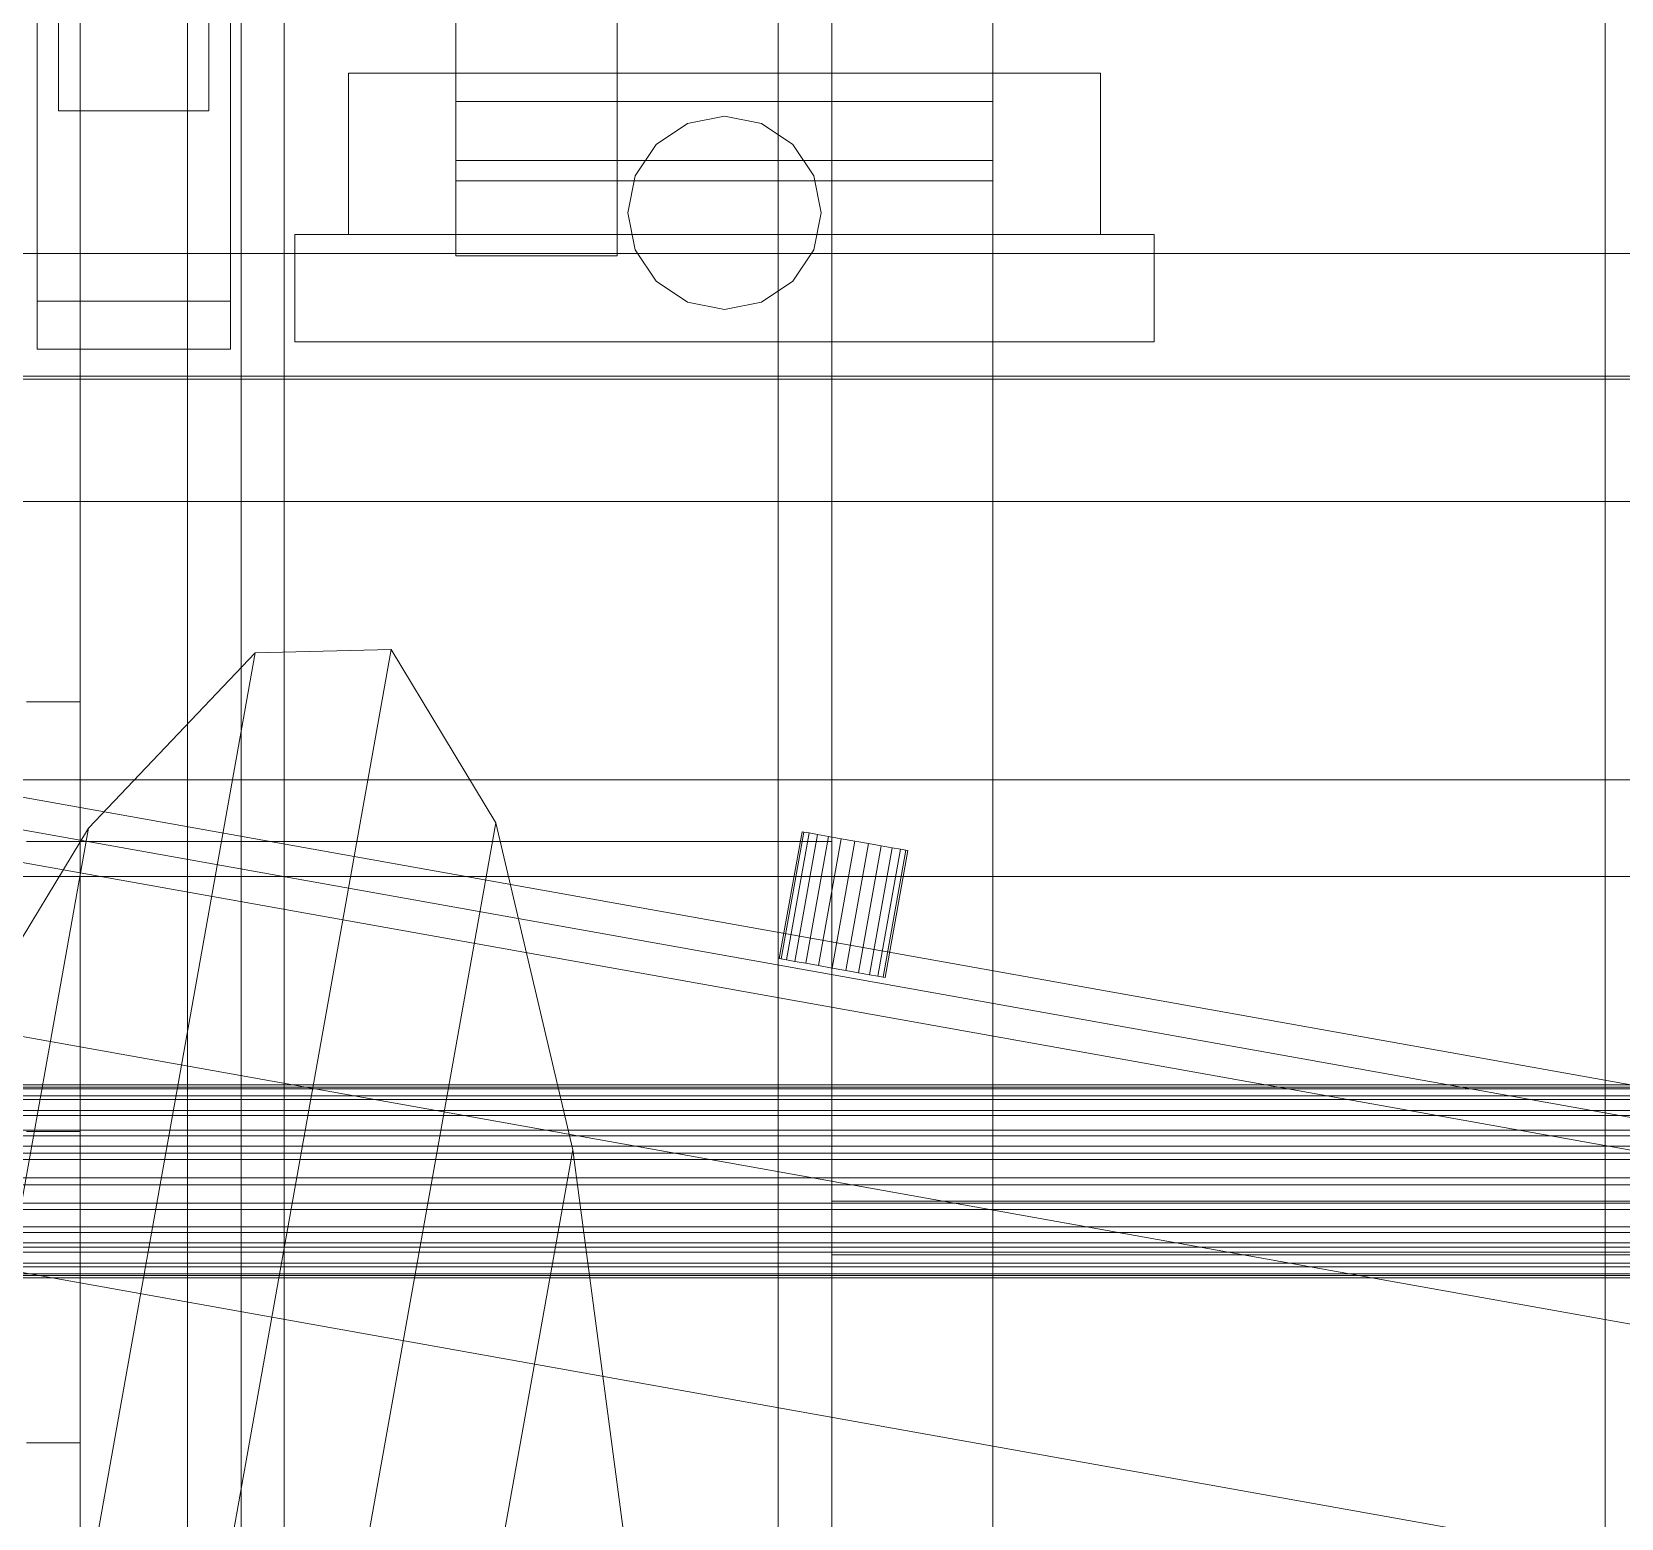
# Model space of a CAD drawing. Header units: millimetres. Extents: x -1970 to 59977, y -50268 to 6837.
# Drawn here: x 1250.5 to 1398.5, y -33413 to -33274.6 of the extents above; entities that cross this region are included whole.
import ezdxf

# ---------------------------------------------------------------- set-up
doc = ezdxf.new("R2010")
doc.units = ezdxf.units.MM
for name, color, linetype, lineweight in [('frontal_C03', 7, 'Continuous', 0), ('frontal_dos-mix', 7, 'Continuous', 0), ('frontal_secador', 7, 'Continuous', 0)]:
    doc.layers.add(name, color=color, linetype=linetype, lineweight=lineweight)

msp = doc.modelspace()

# ---------------------------------------------------------------- linework, layer by layer
at = {"layer": 'frontal_C03'}
for p, q in [((1270, -32314.944), (1270, -34875.113)), ((1274, -34875.113), (1274, -32314.944)), ((1270, -32318.841), (1270, -34879.011)), ((1270, -35001.792), (1270, -32441.623)), ((1274, -32441.623), (1274, -35001.792)), ((1251, -33299.704), (1251, -33264.624)), ((1269, -33264.624), (1269, -33299.704)), ((1251, -33304.196), (1251, -33269.116)), ((1269, -33304.196), (1269, -33269.116)), ((1253, -33271.225), (1253, -33282.004)), ((1267, -33282.004), (1267, -33271.225)), ((1253, -33272.26), (1253, -33282.004)), ((1267, -33282.004), (1267, -33272.26)), ((1253, -33282.004), (1267, -33282.004)), ((-1500, -33295.272), (1500, -33295.272)), ((1269, -33299.704), (1251, -33299.704)), ((1251, -33299.704), (1251, -33304.196)), ((1269, -33304.196), (1269, -33299.704)), ((1251, -33304.196), (1269, -33304.196)), ((1500, -33306.68), (-1500, -33306.68)), ((1500, -33306.965), (-1500, -33306.965)), ((-1500, -33318.373), (1500, -33318.373)), ((-1500, -33344.278), (1500, -33344.278)), ((1500, -33353.261), (-1500, -33353.261)), ((-1500, -33372.651), (1500, -33372.651)), ((-1500, -33372.875), (1500, -33372.875)), ((-1500, -33373.04), (1500, -33373.04)), ((-1500, -33373.697), (1500, -33373.697)), ((-1500, -33374.015), (1500, -33374.015)), ((-1500, -33375.061), (1500, -33375.061)), ((-1500, -33375.51), (1500, -33375.51)), ((-1500, -33376.873), (1500, -33376.873)), ((-1500, -33377.423), (1500, -33377.423)), ((1500, -33378.384), (-1500, -33378.384)), ((-1500, -33379.011), (1500, -33379.011)), ((1500, -33379.624), (-1500, -33379.624)), ((-1500, -33381.328), (1500, -33381.328)), ((-1500, -33381.963), (1500, -33381.963)), ((-1500, -33383.667), (1500, -33383.667)), ((-1500, -33384.28), (1500, -33384.28)), ((-1500, -33385.868), (1500, -33385.868)), ((-1500, -33386.418), (1500, -33386.418)), ((-1500, -33387.367), (1500, -33387.367)), ((-1500, -33387.781), (1500, -33387.781)), ((-1500, -33388.23), (1500, -33388.23)), ((-1500, -33389.276), (1500, -33389.276)), ((-1500, -33389.594), (1500, -33389.594)), ((-1500, -33390.251), (1500, -33390.251)), ((-1500, -33390.416), (1500, -33390.416)), ((-1500, -33390.64), (1500, -33390.64))]:
    msp.add_line(p, q, dxfattribs=at)
at = {"layer": 'frontal_dos-mix'}
for p, q in [((265.556, -33172.991), (1915.556, -33467.991)), ((1912.222, -33486.638), (262.222, -33191.638)), ((1908.419, -33507.911), (258.419, -33212.911)), ((1522.328, -33394.639), (1128.572, -33324.24)), ((1521.272, -33400.546), (1127.516, -33330.147)), ((1271.307, -33332.44), (1255.776, -33348.762)), ((1271.307, -33332.44), (1255.971, -33418.217)), ((1283.971, -33332.154), (1268.28, -33419.917)), ((1283.971, -33332.154), (1271.307, -33332.44)), ((1293.701, -33348.276), (1283.971, -33332.154)), ((1255.776, -33348.762), (1237.875, -33378.339)), ((1255.776, -33348.762), (1243.099, -33419.667)), ((1293.701, -33348.276), (1280.013, -33424.84)), ((1300.873, -33378.712), (1293.701, -33348.276)), ((1320.107, -33360.911), (1322.219, -33349.098)), ((1320.275, -33360.941), (1322.387, -33349.128)), ((1320.767, -33361.029), (1322.879, -33349.216)), ((1321.549, -33361.169), (1323.661, -33349.356)), ((1322.387, -33349.128), (1322.219, -33349.098)), ((1322.879, -33349.216), (1322.387, -33349.128)), ((1322.568, -33361.351), (1324.68, -33349.538)), ((1323.661, -33349.356), (1322.879, -33349.216)), ((1324.68, -33349.538), (1323.661, -33349.356)), ((1323.755, -33361.563), (1325.867, -33349.751)), ((1325.867, -33349.751), (1324.68, -33349.538)), ((1327.141, -33349.978), (1325.029, -33361.791)), ((1327.141, -33349.978), (1325.867, -33349.751)), ((1326.303, -33362.019), (1328.415, -33350.206)), ((1327.141, -33349.978), (1328.415, -33350.206)), ((1328.415, -33350.206), (1329.602, -33350.418)), ((1327.49, -33362.231), (1329.602, -33350.418)), ((1328.51, -33362.413), (1330.622, -33350.601)), ((1329.292, -33362.553), (1331.404, -33350.74)), ((1329.602, -33350.418), (1330.622, -33350.601)), ((1329.784, -33362.641), (1331.896, -33350.828)), ((1329.951, -33362.671), (1332.063, -33350.858)), ((1330.622, -33350.601), (1331.404, -33350.74)), ((1331.404, -33350.74), (1331.896, -33350.828)), ((1331.896, -33350.828), (1332.063, -33350.858)), ((1320.275, -33360.941), (1320.107, -33360.911)), ((1320.767, -33361.029), (1320.275, -33360.941)), ((1321.549, -33361.169), (1320.767, -33361.029)), ((1322.568, -33361.351), (1321.549, -33361.169)), ((1323.755, -33361.563), (1322.568, -33361.351)), ((1325.029, -33361.791), (1323.755, -33361.563)), ((1326.303, -33362.019), (1325.029, -33361.791)), ((1326.303, -33362.019), (1327.49, -33362.231)), ((1327.49, -33362.231), (1328.51, -33362.413)), ((1328.51, -33362.413), (1329.292, -33362.553)), ((1329.292, -33362.553), (1329.784, -33362.641)), ((1329.784, -33362.641), (1329.951, -33362.671)), ((1300.873, -33378.712), (1291.243, -33432.574)), ((1306.244, -33419.217), (1300.873, -33378.712))]:
    msp.add_line(p, q, dxfattribs=at)
at = {"layer": 'frontal_secador'}
for p, q in [((1340, -36000), (1340, -33000)), ((1255, -33350), (1255, -33075)), ((1265, -35980), (1265, -33075)), ((1270, -35980), (1270, -33075)), ((1320, -35980), (1320, -33075)), ((1320, -33350), (1320, -33075)), ((1325, -36000), (1325, -33075)), ((1325, -34600), (1325, -33075)), ((1325, -35980), (1325, -33075)), ((1325, -33350), (1325, -33075)), ((1397, -35940), (1397, -33075)), ((1255, -33097), (1255, -33337)), ((1255, -33406), (1255, -33166)), ((1290, -33295.5), (1290, -33209.5)), ((1305, -33295.5), (1305, -33209.5)), ((1290, -33272.391), (1290, -33281.131)), ((1340, -33272.391), (1340, -33281.131)), ((1280, -33278.5), (1350, -33278.5)), ((1280, -33293.5), (1280, -33278.5)), ((1350, -33293.5), (1350, -33278.5)), ((1290, -33281.131), (1290, -33286.626)), ((1340, -33281.131), (1290, -33281.131)), ((1340, -33281.131), (1340, -33286.626)), ((1308.636, -33285.136), (1311.556, -33283.185)), ((1311.556, -33283.185), (1315, -33282.5)), ((1315, -33282.5), (1318.444, -33283.185)), ((1318.444, -33283.185), (1321.364, -33285.136)), ((1306.685, -33288.056), (1308.636, -33285.136)), ((1321.364, -33285.136), (1323.315, -33288.056)), ((1290, -33286.626), (1290, -33288.5)), ((1340, -33286.626), (1290, -33286.626)), ((1340, -33286.626), (1340, -33288.5)), ((1306, -33291.5), (1306.685, -33288.056)), ((1323.315, -33288.056), (1324, -33291.5)), ((1340, -33288.5), (1290, -33288.5)), ((1306.685, -33294.944), (1306, -33291.5)), ((1324, -33291.5), (1323.315, -33294.944)), ((1275, -33293.5), (1355, -33293.5)), ((1275, -33303.5), (1275, -33293.5)), ((1280, -33293.5), (1350, -33293.5)), ((1355, -33303.5), (1355, -33293.5)), ((1290, -33295.5), (1305, -33295.5)), ((1308.636, -33297.864), (1306.685, -33294.944)), ((1323.315, -33294.944), (1321.364, -33297.864)), ((1311.556, -33299.815), (1308.636, -33297.864)), ((1321.364, -33297.864), (1318.444, -33299.815)), ((1315, -33300.5), (1311.556, -33299.815)), ((1318.444, -33299.815), (1315, -33300.5)), ((1275, -33303.5), (1355, -33303.5)), ((1250, -33337), (1255, -33337)), ((1255, -33337), (1255, -33406)), ((1250, -33350), (1255, -33350)), ((1255, -33350), (1320, -33350)), ((1320, -33350), (1325, -33350)), ((1250, -33377), (1255, -33377)), ((1255, -33377), (1255, -33617)), ((1255, -33446), (1255, -33377)), ((1325, -33383.5), (2125, -33383.5)), ((1325, -33388.5), (1325, -33383.5)), ((1325, -33388.5), (2125, -33388.5)), ((1325, -33438.5), (1325, -33388.5)), ((1250, -33406), (1255, -33406))]:
    msp.add_line(p, q, dxfattribs=at)

doc.saveas('drawing.dxf')
